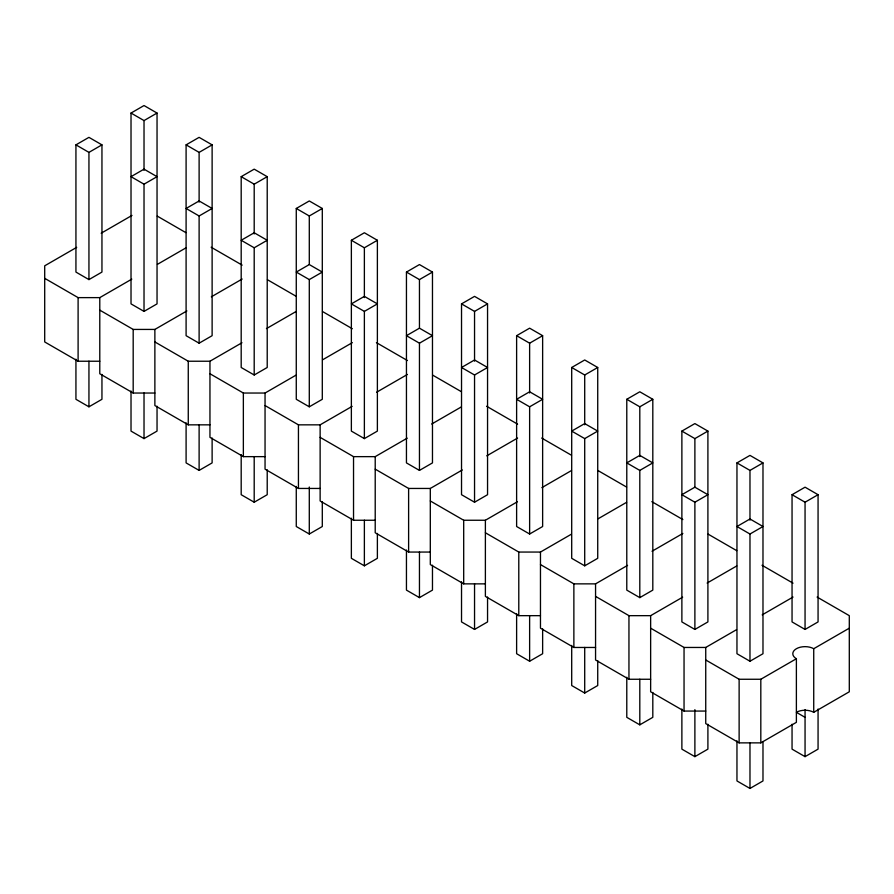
<?xml version="1.0" encoding="UTF-8"?>
<svg xmlns="http://www.w3.org/2000/svg" width="894" height="894" viewBox="0 0 894 894"><rect width="100%" height="100%" fill="white"/><g stroke="black" fill="none" stroke-linecap="round" stroke-linejoin="round"><path stroke-width="1.34" d="M75.934 144.862L88.942 137.352L101.95 144.862L101.95 272.078L88.942 279.598L75.934 272.078L75.934 144.862L88.942 152.382L101.95 144.862M131.016 113.057L144.023 105.548L157.042 113.057L157.042 303.882L144.023 311.391L131.016 303.882L131.016 113.057L144.023 120.578L157.042 113.057M186.097 144.862L199.116 137.352L212.124 144.862L212.124 335.686L199.116 343.195L186.097 335.686L186.097 144.862L199.116 152.382L212.124 144.862M144.023 184.186L157.042 176.666L144.023 169.156L131.016 176.666L144.023 184.186L144.023 311.391M76.705 247.336L44.7 265.82L44.7 341.944L78.102 361.232L99.782 361.232M101.178 233.211L131.999 215.42M241.19 176.666L254.198 169.156L267.217 176.666L267.217 367.49L254.198 374.999L241.19 367.49L241.19 176.666L254.198 184.186L267.217 176.666M199.116 215.979L212.124 208.47L199.116 200.96L186.097 208.47L199.116 215.979L199.116 343.195M44.7 278.336L78.102 297.624L99.782 297.624L131.798 279.14M157.445 264.333L185.896 247.906M296.272 208.47L309.29 200.96L322.298 208.47L322.298 399.294L309.29 406.804L296.272 399.294L296.272 208.47L309.29 215.979L322.298 208.47M254.198 247.783L267.217 240.274L254.198 232.764L241.19 240.274L254.198 247.783L254.198 374.999M99.782 310.14L133.184 329.428L154.874 329.428L186.88 310.944M211.342 296.819L242.173 279.029M351.364 240.274L364.372 232.764L377.38 240.274L377.38 431.098L364.372 438.608L351.364 431.098L351.364 240.274L364.372 247.783L377.38 240.274M75.934 359.198L75.934 399.294L88.942 406.815L101.95 399.294L101.95 374.407M309.29 279.587L322.298 272.078L309.29 264.568L296.272 272.078L309.29 279.587L309.29 406.804M154.874 341.944L188.265 361.232L209.956 361.232L241.972 342.748M266.434 328.623L296.07 311.514M406.446 272.078L419.454 264.568L432.472 272.078L432.472 462.902L419.454 470.412L406.446 462.902L406.446 272.078L419.454 279.587L432.472 272.078M131.016 391.002L131.016 431.098L144.023 438.608L157.042 431.098L157.042 406.211M364.372 311.391L377.38 303.882L364.372 296.372L351.364 303.882L364.372 311.391L364.372 438.608M209.956 373.748L243.358 393.036L265.049 393.036L295.869 375.234M322.7 359.746L352.337 342.637M461.527 303.882L474.546 296.372L487.554 303.882L487.554 494.706L474.546 502.216L461.527 494.706L461.527 303.882L474.546 311.391L487.554 303.882M186.097 422.806L186.097 462.902L199.116 470.412L212.124 462.902L212.124 438.015M419.454 343.195L432.472 335.686L419.454 328.176L406.446 335.686L419.454 343.195L419.454 470.412M265.049 405.552L298.44 424.84L320.13 424.84L352.135 406.357M376.597 392.231L407.429 374.441M516.62 335.686L529.628 328.176L542.636 335.686L542.636 526.51L529.628 534.02L516.62 526.51L516.62 335.686L529.628 343.195L542.636 335.686M241.19 454.61L241.19 494.706L254.198 502.216L267.217 494.706L267.217 469.819M474.546 374.999L487.554 367.49L474.546 359.98L461.527 367.49L474.546 374.999L474.546 502.216M320.13 437.356L353.532 456.644L375.212 456.644L407.228 438.161M431.69 424.035L461.326 406.926M571.702 367.49L584.71 359.98L597.728 367.49L597.728 558.314L584.71 565.824L571.702 558.314L571.702 367.49L584.71 374.999L597.728 367.49M296.272 486.414L296.272 526.51L309.29 534.02L322.298 526.51L322.298 501.623M529.628 406.804L542.636 399.294L529.628 391.784L516.62 399.294L529.628 406.804L529.628 534.02M375.212 469.16L408.614 488.448L430.305 488.448L462.31 469.965M486.772 455.839L517.604 438.049M626.783 399.294L639.802 391.784L652.81 399.294L652.81 590.118L639.802 597.628L626.783 590.118L626.783 399.294L639.802 406.804L652.81 399.294M351.364 518.218L351.364 558.314L364.372 565.824L377.38 558.314L377.38 533.427M584.71 438.608L597.728 431.098L584.71 423.588L571.702 431.098L584.71 438.608L584.71 565.824M430.305 500.964L463.695 520.252L485.386 520.252L517.402 501.769M541.865 487.643L571.501 470.535M681.876 431.098L694.884 423.588L707.903 431.098L707.903 621.922L694.884 629.432L681.876 621.922L681.876 431.098L694.884 438.608L707.903 431.098M406.446 550.022L406.446 590.118L419.454 597.628L432.472 590.118L432.472 565.231M639.802 470.412L652.81 462.902L639.802 455.392L626.783 462.902L639.802 470.412L639.802 597.628M485.386 532.768L518.788 552.056L540.468 552.056L571.3 534.254M598.131 518.766L626.582 502.339M736.958 462.902L749.977 455.392L762.984 462.902L762.984 653.726L749.977 661.236L736.958 653.726L736.958 462.902L749.977 470.412L762.984 462.902M461.527 581.815L461.527 621.922L474.546 629.432L487.554 621.922L487.554 597.036M694.884 502.216L707.903 494.706L694.884 487.185L681.876 494.706L694.884 502.216L694.884 629.432M540.468 564.572L573.87 583.86L595.56 583.86L627.566 565.377M652.028 551.252L682.86 533.45M792.05 494.706L805.058 487.185L818.066 494.706L818.066 621.922L805.058 629.432L792.05 621.922L792.05 494.706L805.058 502.216L818.066 494.706M516.62 613.619L516.62 653.726L529.628 661.236L542.636 653.726L542.636 628.84M749.977 534.02L762.984 526.51L749.977 518.989L736.958 526.51L749.977 534.02L749.977 661.236M595.56 596.376L628.951 615.664L650.642 615.664L682.658 597.181M707.12 583.056L736.757 565.947M571.702 645.423L571.702 685.53L584.71 693.04L597.728 685.53L597.728 660.644M650.642 628.18L684.044 647.457L705.735 647.457L736.555 629.667M762.202 614.86L793.034 597.058M626.783 677.227L626.783 717.334L639.802 724.844L652.81 717.334L652.81 692.437M705.735 659.984L739.126 679.261L760.816 679.261L796.386 658.733A12.27 7.085 0 0 1 796.386 648.72A12.27 7.085 0 0 1 813.73 648.72L849.3 628.18M681.876 709.031L681.876 749.138L694.884 756.648L707.903 749.138L707.903 724.241M705.735 647.457L705.735 723.592L739.126 742.869L760.816 742.869L796.386 722.341L796.386 658.733M805.058 717.334L796.386 712.317A12.27 7.085 0 0 1 813.73 712.317L849.3 691.788L849.3 615.664L817.094 597.069M736.958 740.835L736.958 780.943L749.977 788.452L762.984 780.943L762.984 742.221M792.05 724.241L792.05 749.138L805.058 756.648L818.066 749.138L818.066 709.031M99.782 297.624L99.782 373.748L133.184 393.036L154.874 393.036M154.874 329.428L154.874 405.552L188.265 424.84L209.956 424.84M209.956 361.232L209.956 437.356L243.358 456.644L265.049 456.644M265.049 393.036L265.049 469.16L298.44 488.448L320.13 488.448M320.13 424.84L320.13 500.964L353.532 520.252L375.212 520.252M375.212 456.644L375.212 532.768L408.614 552.056L430.305 552.056M430.305 488.448L430.305 564.572L463.695 583.86L485.386 583.86M485.386 520.252L485.386 596.376L518.788 615.664L540.468 615.664M540.468 552.056L540.468 628.18L573.87 647.468L595.56 647.468M595.56 583.86L595.56 659.984L628.951 679.261L650.642 679.261M650.642 615.664L650.642 691.788L684.044 711.065L705.735 711.065M157.255 216.113L185.885 232.641M211.152 247.225L242.162 265.127M267.429 279.721L296.059 296.249M322.51 311.525L352.337 328.735M376.408 342.637L407.418 360.539M432.685 375.134L461.315 391.661M486.582 406.245L517.592 424.147M541.663 438.049L571.489 455.258M597.941 470.535L626.571 487.062M651.838 501.657L682.848 519.559M708.115 534.143L736.745 550.67M762.012 565.265L793.023 583.167M813.73 648.72L813.73 712.317M805.058 502.216L805.058 629.432M805.058 709.635L805.058 756.648M760.816 679.261L760.816 742.869M749.977 470.412L749.977 520.196M749.977 742.825L749.977 788.452M739.126 679.261L739.126 742.869M694.884 438.608L694.884 487.006M694.884 709.635L694.884 756.648M684.044 647.457L684.044 711.065M639.802 406.804L639.802 456.588M639.802 679.216L639.802 724.844M628.951 615.664L628.951 679.261M584.71 374.999L584.71 424.784M584.71 647.412L584.71 693.04M573.87 583.86L573.87 647.468M529.628 343.195L529.628 392.98M529.628 615.608L529.628 661.236M518.788 552.056L518.788 615.664M474.546 311.391L474.546 361.176M474.546 583.804L474.546 629.432M463.695 520.252L463.695 583.86M419.454 279.587L419.454 327.986M419.454 552L419.454 597.628M408.614 488.448L408.614 552.056M364.372 247.783L364.372 297.568M364.372 520.196L364.372 565.824M353.532 456.644L353.532 520.252M309.29 215.979L309.29 264.378M309.29 487.006L309.29 534.02M298.44 424.84L298.44 488.448M254.198 184.186L254.198 233.96M254.198 456.588L254.198 502.216M243.358 393.036L243.358 456.644M199.116 152.382L199.116 202.156M199.116 424.784L199.116 470.412M188.265 361.232L188.265 424.84M144.023 120.578L144.023 170.352M144.023 392.98L144.023 438.608M133.184 329.428L133.184 393.036M88.942 152.382L88.942 279.598M88.942 361.176L88.942 406.815M78.102 297.624L78.102 361.232"/></g></svg>
